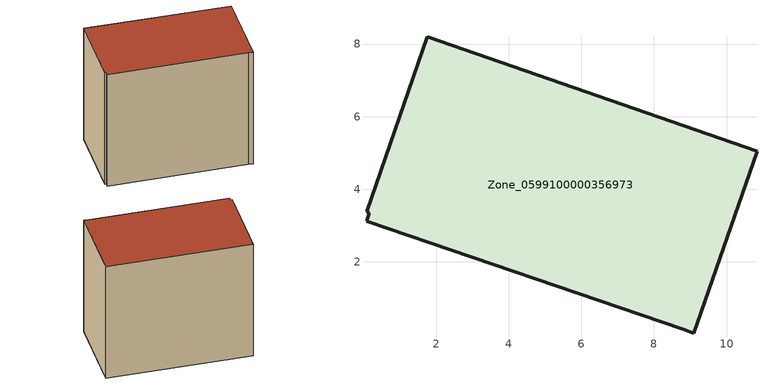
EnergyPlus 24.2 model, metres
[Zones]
Zone_0599100000356973
 floor ground (C_G): 0.08,3.12 0.16,3.36 0.08,3.39 1.76,8.2 10.84,5.05 9.09,0.03 8.8,0.14 z0
 wall outside (C_F): 1.76,8.2 0.08,3.39 0.16,3.36 0.08,3.12 8.8,0.14 9.09,0.03 10.84,5.05 1.76,8.2 z0:8.52
 roof outside (C_R): 0.16,3.36 0.08,3.12 8.8,0.14 9.09,0.03 10.84,5.05 1.76,8.2 0.08,3.39 z8.52
[BUILDING]
Pand.0599100000356973: North Axis=0; Terrain=City; Loads Convergence Tolerance Value=0.04; Temperature Convergence Tolerance Value=0.4; Solar Distribution=FullExterior; Maximum Number of Warmup Days=25; Minimum Number of Warmup Days=1
[Site:Location]
Rotterdam.The.Hague.AP_ZH_NLD Design_Conditions: Latitude=51.96; Longitude=4.45; Time Zone=1; Elevation=-4.5
[SITE:GROUNDTEMPERATURE:BUILDINGSURFACE]
18, 18, 18, 18, 18, 18, 18, 18, 18, 18, 18, 18
[MATERIAL] Thermal Absorptance=0.9; Solar Absorptance=0.7; Visible Absorptance=0.7
Name | Roughness | Thickness | Conductivity | Density | Specific Heat
G.TC.1992-2005 | MediumSmooth | 0.15 | 0.06 | 540 | 1210
F.TC.1992-2005 | Rough | 0.3 | 0.12 | 1920 | 840
R.TC.1992-2005 | MediumRough | 0.2 | 0.08 | 1500 | 1000
[CONSTRUCTION]
C_G: G.TC.1992-2005
C_F: F.TC.1992-2005
C_R: R.TC.1992-2005
[ZONE]
Zone_0599100000356973: Type=1; Multiplier=1; Ceiling Height=Autocalculate; Volume=Autocalculate; Floor Area=autocalculate; Part of Total Floor Area=Yes
[ZONEINFILTRATION:DESIGNFLOWRATE]
Infil_Zone_0599100000356973: Zone or ZoneList or Space or SpaceList=Zone_0599100000356973; Schedule=AlwaysOn; Design Flow Rate Calculation Method=Flow/Area; Flow Rate per Floor Area=0.0015; Constant Term Coefficient=1; Temperature Term Coefficient=0; Velocity Term Coefficient=0; Velocity Squared Term Coefficient=0
[HVACTEMPLATE:ZONE:IDEALLOADSAIRSYSTEM]
Zone_0599100000356973: Maximum Heating Supply Air Temperature=50; Minimum Cooling Supply Air Temperature=13; Maximum Heating Supply Air Humidity Ratio=0.0156; Minimum Cooling Supply Air Humidity Ratio=0.0077; Heating Limit=NoLimit; Cooling Limit=NoLimit; Dehumidification Control Type=ConstantSensibleHeatRatio; Cooling Sensible Heat Ratio=0.7; Dehumidification Setpoint=60; Humidification Control Type=None; Humidification Setpoint=30; Outdoor Air Method=None; Outdoor Air Flow Rate per Person=0.00944; Outdoor Air Flow Rate per Zone Floor Area=0; Outdoor Air Flow Rate per Zone=0; Demand Controlled Ventilation Type=None; Outdoor Air Economizer Type=NoEconomizer; Heat Recovery Type=None; Sensible Heat Recovery Effectiveness=0.7; Latent Heat Recovery Effectiveness=0.65
[ZONECONTROL:THERMOSTAT]
ThermostatControl_Zone_0599100000356973: Zone or ZoneList=Zone_0599100000356973; Control Type Schedule=DualSetpointControlType; Control 1=Thermostat_Zone_0599100000356973; Temperature Difference Between Cutout And Setpoint=0
[THERMOSTATSETPOINT:DUALSETPOINT]
Thermostat_Zone_0599100000356973: Heating Setpoint Temperature Schedule=HeatingSetpoint_Zone_0599100000356973; Cooling Setpoint Temperature Schedule=CoolingSetpoint_Zone_0599100000356973
[SCHEDULE:COMPACT]
HeatingSetpoint_Zone_0599100000356973: Through: 12/31, For: AllDays, Until: 24:00, 21
CoolingSetpoint_Zone_0599100000356973: Through: 12/31, For: AllDays, Until: 24:00, 24
DualSetpointControlType: Through: 12/31, For: AllDays, Until: 24:00, 4
AlwaysOn: Through: 12/31, For: AllDays, Until: 24:00, 1
